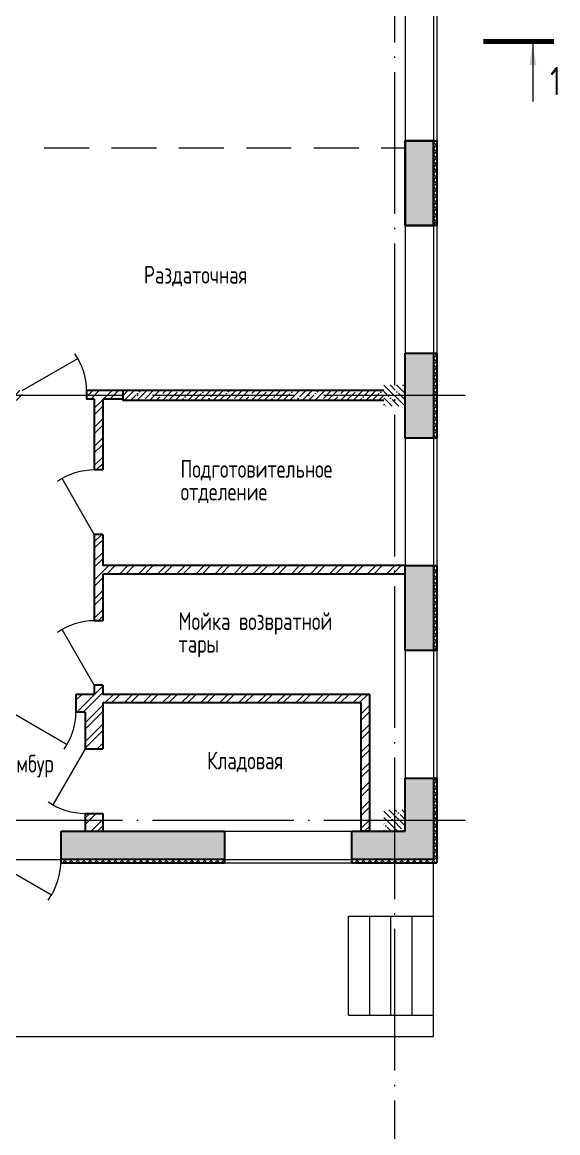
# Model space of a CAD drawing. Extents: x -965262 to 1142518, y -357520 to 71675.
# Drawn here: x -787181 to -779614, y -345657 to -329974 of the extents above; entities that cross this region are included whole.
import ezdxf

# ---------------------------------------------------------------- set-up
doc = ezdxf.new("R2010")
doc.units = 0
doc.header["$LTSCALE"] = 10
doc.linetypes.add('DOTE', pattern=[2.42, 2, -0.2, 0.02, -0.2])
doc.linetypes.add('невидимая', pattern=[9.525, 6.35, -3.175])
doc.layers.get('0').update_dxf_attribs({"linetype": 'CONTINUOUS', "lineweight": 30})
doc.layers.add('DOTE', color=7, linetype='DOTE', lineweight=9)
doc.styles.add('GOST 2.304', font='isocpeur.ttf', dxfattribs={"width": 0.75, "height": 250})
pattern_1 = [(135, (-828203.91, -390981.476), (-44.90128, -44.90128), []), (225, (-828203.91, -390981.476), (44.90128, -44.90128), [])]
pattern_2 = [(135, (-828203.91, -390981.48), (-89.80256, -89.80256), []), (135, (-828203.91, -390891.67), (-89.80256, -89.80256), [158.75, -31.75, 0, -31.75])]

msp = doc.modelspace()

# ---------------------------------------------------------------- hatches: boundary and pattern name
at = {"lineweight": 15}
h = msp.add_hatch(dxfattribs=at)
h.set_pattern_fill('ANSI35', color=256, scale=40, style=0)
h.set_pattern_definition([(45, (-828203.9, -390981.48), (-179.6051, 179.6051), []), (45, (-828024.3, -390981.48), (-179.6051, 179.6051), [317.5, -63.5, 0, -63.5])])
h.paths.add_polyline_path([(-784322, -341397), (-784475.2, -341397), (-786632, -341402.4), (-786632, -341797), (-784322, -341797)])
h.paths.add_polyline_path([(-793462, -341797), (-794452, -341797), (-794452, -316697), (-793371.7, -316697), (-793371.7, -317097), (-794072, -317097), (-794072, -341397), (-793462, -341397)])
h.paths.add_polyline_path([(-792462, -341797), (-790322, -341797), (-790322, -341397), (-792462, -341397)])
h.paths.add_polyline_path([(-788522, -341802.4), (-787632, -341797), (-787632, -341397), (-788522, -341402.4)])
h.paths.add_polyline_path([(-782522, -341797), (-782522, -341397), (-781772, -341397), (-781772, -340647.2), (-781372, -340647.2), (-781372, -341796.6), (-782522, -341797)])
h.paths.add_polyline_path([(-781772, -338847), (-781372, -338847), (-781372, -337647), (-781772, -337647)])
h.paths.add_polyline_path([(-781772, -335847.2), (-781372, -335847.2), (-781372, -334647.2), (-781772, -334647.2)])
h.paths.add_polyline_path([(-781772, -332847.2), (-781372, -332847.2), (-781372, -331647.2), (-781772, -331647.2)])
h.paths.add_polyline_path([(-781772, -329847.2), (-781372, -329847.2), (-781372, -328647.2), (-781772, -328647.2)])
h.paths.add_polyline_path([(-781772, -326847), (-781372, -326847), (-781372, -325647), (-781772, -325647)])
h.paths.add_polyline_path([(-781772, -323847), (-781372, -323847), (-781372, -322647), (-781772, -322647)])
h.paths.add_polyline_path([(-781772, -320847), (-781372, -320847), (-781372, -319647), (-781772, -319647)])
h.paths.add_polyline_path([(-781772, -317847.2), (-781772, -317097), (-782522.8, -317097), (-782522, -316697), (-781372, -316697), (-781372, -317847), (-781772, -317847)])
h.paths.add_polyline_path([(-785522.8, -317097), (-784322.8, -317097), (-784322.8, -316697), (-785522.8, -316697)])
h.paths.add_polyline_path([(-792471.7, -317092.5), (-787322, -317092.5), (-787322, -316697), (-792471.7, -316697)])
h = msp.add_hatch(dxfattribs=at)
h.set_pattern_fill('ANSI32', color=256, scale=20, style=0)
h.set_pattern_definition([(45, (-1267480.36, -422871.15), (-134.70384, 134.70384), []), (45, (-1267390.56, -422871.15), (-134.70384, 134.70384), [])])
h.paths.add_polyline_path([(-781772, -339466.6), (-782272, -339466.6), (-782272, -339586.6), (-781772, -339586.6)])
h.paths.add_polyline_path([(-782272, -339586.6), (-782392, -339586.6), (-782392, -341397), (-782272, -341397)])
h.paths.add_polyline_path([(-792862, -322827), (-792872, -322827), (-792872, -322947), (-792862, -322947)], flags=16)
h.paths.add_polyline_path([(-792452, -323041.8), (-792572, -323041.8), (-792572, -323111.8), (-792452, -323111.8)], flags=17)
h.paths.add_polyline_path([(-789332, -325937), (-789377, -325937), (-789377, -325957), (-789332, -325957)], flags=16)
h.paths.add_polyline_path([(-789332, -325872), (-789377, -325872), (-789377, -325892), (-789332, -325892)], flags=17)
h.paths.add_polyline_path([(-789212, -326082), (-789332, -326082), (-789332, -326102), (-789212, -326102)], flags=17)
h.paths.add_polyline_path([(-789212, -323346), (-789332, -323346), (-789332, -323357), (-789212, -323357)], flags=17)
h.paths.add_polyline_path([(-786162, -335177), (-786271, -335177), (-786271, -335297), (-786162, -335297)])
h.paths.add_polyline_path([(-786042, -338426.6), (-786162, -338426.6), (-786162, -338556.6), (-786042, -338556.6)], flags=17)
h.paths.add_polyline_path([(-786042, -339336.6), (-786162, -339336.6), (-786162, -339466.6), (-786042, -339466.6)])
h.paths.add_polyline_path([(-787202, -339466.6), (-787332, -339466.6), (-787332, -339716.6), (-787202, -339716.6)], flags=17)
h.paths.add_polyline_path([(-786292, -339466.6), (-786422, -339466.6), (-786422, -339716.6), (-786292, -339716.6)])
h.paths.add_polyline_path([(-786042, -340237), (-786292, -340237), (-786292, -340487), (-786042, -340487)], flags=17)
h.paths.add_polyline_path([(-786042, -341147), (-786292, -341147), (-786292, -341397), (-786042, -341397)])
h.paths.add_polyline_path([(-792462, -338167), (-792582, -338167), (-792582, -338237), (-792462, -338237)], flags=17)
h.paths.add_polyline_path([(-787732, -341247), (-787772, -341247), (-787772, -341397), (-787732, -341397)], flags=17)
h.paths.add_polyline_path([(-787732, -341097), (-787772, -341097), (-787772, -341247), (-787732, -341247)], flags=17)
h.paths.add_polyline_path([(-785761.1, -335297), (-786042, -335297), (-786042, -335317), (-785761.1, -335317)], flags=17)
h.paths.add_polyline_path([(-785761.1, -335297), (-786042, -335297), (-786042, -335317), (-785761.1, -335317)], flags=17)
h.paths.add_polyline_path([(-785761.1, -335247), (-786162, -335247), (-786162, -335297), (-785761.1, -335297)])
h.paths.add_polyline_path([(-785761.1, -335177), (-786162, -335177), (-786162, -335247), (-785761.1, -335247)])
h.paths.add_polyline_path([(-786932.2, -328999), (-787052.2, -328999), (-787052.2, -329396.6), (-787772, -329396.6), (-787772, -329397), (-788072, -329397), (-788072, -329396.6), (-792072, -329396.6), (-792072, -333767), (-792781.5, -333767), (-792781.5, -333887), (-787982, -333887), (-787982, -335097), (-787862, -335097), (-787862, -333647), (-787862, -332857), (-787982, -332857), (-787982, -333767), (-791952, -333767), (-791952, -331946.6), (-787862, -331946.6), (-787862, -331226.6), (-787982, -331226.6), (-787982, -331826.6), (-791952, -331826.6), (-791952, -329516.6), (-787982, -329516.6), (-787982, -330316.6), (-787862, -330316.6), (-787862, -329516.6), (-786932.2, -329516.6)])
h.paths.add_polyline_path([(-793691.5, -333767), (-794072, -333767), (-794072, -333887), (-793691.5, -333887)])
h.paths.add_polyline_path([(-789237, -335187), (-790772, -335187), (-790772, -335307), (-789487, -335307), (-789487, -339756.6), (-789367, -339756.6), (-789367, -335307), (-789237, -335307)])
h.paths.add_polyline_path([(-790862, -336606.6), (-790982, -336606.6), (-790982, -336647), (-792582, -336647), (-792582, -338167), (-792462, -338167), (-792462, -336767), (-790982, -336767), (-790982, -339647), (-792462, -339647), (-792462, -339147), (-792582, -339147), (-792582, -339647), (-792862, -339647), (-792862, -339897), (-791072, -339897), (-791072, -341097), (-790862, -341097)])
h.paths.add_polyline_path([(-787202, -339466.6), (-787862, -339466.6), (-787862, -335397), (-787982, -335397), (-787982, -341097), (-787772, -341097), (-787772, -341397), (-787732, -341397), (-787732, -339716.6), (-787202, -339716.6)])
h.paths.add_polyline_path([(-788072, -335187), (-788227, -335187), (-788227, -335307), (-788072, -335307)])
h.paths.add_polyline_path([(-787071.1, -335177), (-787772, -335177), (-787772, -335317), (-787071.1, -335317)], flags=17)
h.paths.add_polyline_path([(-786042, -335317), (-786162, -335317), (-786162, -336296.6), (-786042, -336296.6)])
h.paths.add_polyline_path([(-782072, -335177), (-785761.1, -335177), (-785761.1, -335317), (-782072, -335317)], flags=17)
h.paths.add_polyline_path([(-781772, -337646.6), (-786042, -337646.6), (-786042, -337206.6), (-786162, -337206.6), (-786162, -337646.6), (-786162, -338556.6), (-786042, -338556.6), (-786042, -337766.6), (-781772, -337766.6)])
h.paths.add_polyline_path([(-781772, -339466.6), (-786162, -339466.6), (-786292, -339466.6), (-786292, -339716.6), (-786292, -340487), (-786042, -340487), (-786042, -339586.6), (-781772, -339586.6)])
h.paths.add_polyline_path([(-789212.2, -318302), (-789332.2, -318302), (-789332.2, -318557), (-789332, -322827), (-792872, -322827), (-792872, -322947), (-792572, -322947), (-792572, -323111.8), (-792452, -323111.8), (-792452, -322947), (-790952, -322947), (-790952, -323847), (-791697, -323847), (-791697, -323912), (-790952, -323912), (-790952, -324832), (-792452, -324832), (-792452, -323912), (-792407, -323912), (-792407, -323847), (-792452, -323847), (-792452, -323752), (-792572, -323752), (-792572, -325137), (-792572, -326052), (-792452, -326052), (-792452, -325937), (-792407, -325937), (-792407, -325872), (-792452, -325872), (-792452, -324952), (-790952, -324952), (-790952, -325872), (-791697, -325872), (-791697, -325937), (-790952, -325937), (-790952, -326857), (-792452, -326857), (-792452, -326762), (-792572, -326762), (-792572, -326977), (-792572, -327087), (-792572, -328136.6), (-792052, -328136.6), (-792052, -328016.6), (-792452, -328016.6), (-792452, -327087), (-792452, -326977), (-790952, -326977), (-790952, -328016.6), (-791106, -328016.6), (-791342, -328016.6), (-791342, -328136.6), (-790832, -328136.6), (-790832, -327096.6), (-790832, -326977), (-789212, -326977), (-788372.2, -326977), (-788372.2, -327936.6), (-788252.2, -327936.6), (-788252.2, -326977), (-788092.2, -326977), (-788092.2, -326857), (-789212, -326857), (-789212, -326792), (-789332, -326792), (-789332, -326857), (-790832, -326857), (-790832, -326637), (-790832, -325937), (-790087, -325937), (-790087, -325872), (-790832, -325872), (-790832, -324952), (-789332, -324952), (-789332, -325017), (-789332, -325892), (-789377, -325892), (-789377, -325957), (-789332, -325957), (-789332, -325992), (-789332, -326102), (-789212, -326102), (-789212, -325017), (-789212, -324267), (-789332, -324267), (-789332, -324832), (-790832, -324832), (-790832, -322947), (-789332, -322947), (-789332, -323346), (-789212, -323346), (-789212, -323297), (-788072, -323297), (-788072, -323177), (-789212.2, -323177)])
h.paths.add_polyline_path([(-782072, -323177), (-787772, -323177), (-787772, -323317), (-782072, -323317)], flags=17)
h.paths.add_polyline_path([(-786932.2, -323317), (-787052.2, -323317), (-787052.2, -324817), (-787052.2, -326856.6), (-787182.2, -326856.6), (-787182.2, -326976.6), (-787052.2, -326976.6), (-787052.2, -328089), (-786932.2, -328089)])
h.paths.add_polyline_path([(-789212.2, -317247), (-789332.2, -317247), (-789332.2, -317392), (-789212.2, -317392)])
h.paths.add_polyline_path([(-789212.2, -317097), (-789332.2, -317097), (-789332.2, -317247), (-789212.2, -317247)])
h.paths.add_polyline_path([(-794072, -339897), (-794072, -339647), (-793772, -339647), (-793772, -339897)])
h.paths.add_polyline_path([(-785761.1, -335317), (-785761.1, -335177), (-782072, -335177), (-782072, -335317)])
h.paths.add_polyline_path([(-787772, -335317), (-787772, -335177), (-787071.1, -335177), (-787071.1, -335317)])
h.paths.add_polyline_path([(-787772, -323317), (-787772, -323177), (-782072, -323177), (-782072, -323317)])
h = msp.add_hatch(dxfattribs=at)
h.set_pattern_fill('ANSI37', color=256, scale=20, angle=90, style=0)
h.set_pattern_definition(pattern_1)
h.paths.add_polyline_path([(-781322, -331647), (-781372, -331647), (-781372, -332847.2), (-781322, -332847.2)])
h = msp.add_hatch(dxfattribs=at)
h.set_pattern_fill('ANSI37', color=256, scale=20, angle=90, style=0)
h.set_pattern_definition(pattern_1)
h.paths.add_polyline_path([(-781322, -334647), (-781372, -334647), (-781372, -335847.2), (-781322, -335847.2)])
h = msp.add_hatch(dxfattribs=at)
h.set_pattern_fill('ANSI35', color=256, scale=20, angle=90, style=0)
h.set_pattern_definition(pattern_2)
h.paths.add_polyline_path([(-781922, -335097), (-782072, -335097), (-782072, -335247), (-781922, -335247)])
h.paths.add_polyline_path([(-781922, -335247), (-782072, -335247), (-782072, -335397), (-781922, -335397)])
h.paths.add_polyline_path([(-781772, -335247), (-781922, -335247), (-781922, -335397), (-781772, -335397)])
h.paths.add_polyline_path([(-781772, -335097), (-781922, -335097), (-781922, -335247), (-781772, -335247)])
h = msp.add_hatch(dxfattribs=at)
h.set_pattern_fill('ANSI35', color=256, scale=20)
h.set_pattern_definition([(45, (-787123.29, -335263.89), (-89.8026, 89.8026), []), (45, (-787033.49, -335263.89), (-89.8026, 89.8026), [158.75, -31.75, 0, -31.75])])
h.paths.add_polyline_path([(-787071.1, -335177), (-787181, -335177), (-787181, -335317), (-787071.1, -335317)], flags=17)
h.paths.add_polyline_path([(-787772, -335317), (-787772, -335177), (-787071.1, -335177), (-787071.1, -335317)])
h.paths.add_polyline_path([(-785761.1, -335317), (-785761.1, -335177), (-782072, -335177), (-782072, -335317)])
h = msp.add_hatch(dxfattribs=at)
h.set_pattern_fill('ANSI37', color=256, scale=20, angle=90, style=0)
h.set_pattern_definition(pattern_1)
h.paths.add_polyline_path([(-781322, -337647), (-781372, -337647), (-781372, -338847.2), (-781322, -338847.2)])
h = msp.add_hatch(dxfattribs=at)
h.set_pattern_fill('ANSI37', color=256, scale=20, angle=90, style=0)
h.set_pattern_definition(pattern_1)
h.paths.add_polyline_path([(-781322, -340647), (-781372, -340647), (-781372, -341797), (-782522, -341797), (-782522, -341847), (-781322, -341847)])
h = msp.add_hatch(dxfattribs=at)
h.set_pattern_fill('ANSI35', color=256, scale=20, angle=90, style=0)
h.set_pattern_definition(pattern_2)
h.paths.add_polyline_path([(-781922, -341097), (-782072, -341097), (-782072, -341247), (-781922, -341247)])
h.paths.add_polyline_path([(-781922, -341247), (-782072, -341247), (-782072, -341397), (-781922, -341397)])
h.paths.add_polyline_path([(-781772, -341247), (-781922, -341247), (-781922, -341397), (-781772, -341397)])
h.paths.add_polyline_path([(-781772, -341097), (-781922, -341097), (-781922, -341247), (-781772, -341247)])
h = msp.add_hatch(dxfattribs=at)
h.set_pattern_fill('ANSI37', color=256, scale=20, angle=90, style=0)
h.set_pattern_definition(pattern_1)
h.paths.add_polyline_path([(-784322, -341797), (-786632, -341797), (-786632, -341847), (-784322, -341847)])

# ---------------------------------------------------------------- linework, layer by layer
for p, q in [((-781772, -329847, 1808.5), (-781772, -331647, 1808.5)), ((-781372, -329847), (-781372, -331647)), ((-781322, -329846.8, 1808.5), (-781322, -331646.8, 1808.5)), ((-781772, -332847, 1808.5), (-781772, -334647, 1808.5)), ((-781372, -332847), (-781372, -334647)), ((-781322, -332846.8, 1808.5), (-781322, -334646.8, 1808.5)), ((-787181, -335177, -1451.3), (-786392.9, -334722, -1451.3)), ((-781772, -335847, 1808.5), (-781772, -337647, 1808.5)), ((-781372, -335847), (-781372, -337647)), ((-781322, -335846.8, 1808.5), (-781322, -337646.8, 1808.5)), ((-786162, -337206.6, -1451.3), (-786617, -336418.5, -1451.3)), ((-786162, -339336.6, -1451.3), (-786617, -338548.5, -1451.3)), ((-781772, -338847, 1808.5), (-781772, -340647, 1808.5)), ((-781372, -338847), (-781372, -340647)), ((-781322, -338846.8, 1808.5), (-781322, -340646.8, 1808.5)), ((-787332, -339716.6, -1451.3), (-786543.9, -340171.6, -1451.3)), ((-786292, -340237, -1451.3), (-786747, -341025.1, -1451.3)), ((-784322, -341397), (-782522, -341397)), ((-787632, -341797), (-786632, -341797)), ((-787632, -341797), (-786766, -342297)), ((-784322, -341797), (-782522, -341797)), ((-784322, -341847, 1808.5), (-782522, -341847, 1808.5)), ((-781372, -344297), (-781372, -341847, 2109.9)), ((-782572, -342597), (-781372, -342597)), ((-782572, -343997), (-782572, -342597)), ((-782272, -343997), (-782272, -342597)), ((-781972, -343997), (-781972, -342597)), ((-781672, -343997), (-781672, -342597)), ((-782572, -343997), (-781372, -343997)), ((-794542, -344297), (-781372, -344297))]:
    msp.add_line(p, q, dxfattribs=at)
at = {"lineweight": 15, "ltscale": 100}
msp.add_line((-779967.2, -330282, -1451.3), (-779967.2, -331092, -1451.3), dxfattribs=at)
at = {"extrusion": (0, 0, -1)}
for p, q in [((-781772, -332847.2), (-781772, -331647.2)), ((-781772, -331647.2), (-781322, -331647.2, 1808.5)), ((-781372, -331647.2), (-781372, -332847.2)), ((-781322, -332846.8, 1808.5), (-781772, -332847.2)), ((-781772, -335847.2), (-781772, -334647.2)), ((-781772, -334647.2), (-781322, -334647.2, 1808.5)), ((-781372, -334647.2), (-781372, -335847.2)), ((-781322, -335847.2, 1808.5), (-781772, -335847.2)), ((-781772, -337647.2), (-781322, -337646.8, 1808.5)), ((-781772, -338847.2), (-781772, -337647.2)), ((-781372, -337647.2), (-781372, -338847.2)), ((-781322, -338847.2, 1808.5), (-781772, -338847.2)), ((-781772, -340647.2), (-781322, -340647.2, 1808.5)), ((-781772, -341397), (-781772, -340647.2)), ((-781372, -340647.2), (-781372, -341797)), ((-786632, -341847, 1808.5), (-786632, -341397)), ((-786632, -341397), (-784322, -341397)), ((-784322, -341397), (-784322, -341847, 1808.5)), ((-782522, -341397), (-781772, -341397)), ((-782522, -341847, 1808.5), (-782522, -341397)), ((-784322, -341797), (-786632, -341797)), ((-781372, -341797), (-782522, -341797))]:
    msp.add_line(p, q, dxfattribs=at)
for p, q in [((-781372, -331647, 1808.5), (-781372, -332847, 1808.5)), ((-781322, -331647, 1808.5), (-781322, -332847, 1808.5)), ((-781372, -334647, 1808.5), (-781372, -335847, 1808.5)), ((-781322, -334647, 1808.5), (-781322, -335847, 1808.5)), ((-785761.1, -335177, -1451.3), (-786271, -335177, -1451.3)), ((-786271, -335177, -1451.3), (-786271, -335297, -1451.3)), ((-785761.1, -335177, -1451.3), (-785761.1, -335297, -1451.3)), ((-782072, -335177, -1451.3), (-785761.1, -335177, -1451.3)), ((-785761.1, -335177, -1451.3), (-785761.1, -335317, -1451.3)), ((-785761.1, -335177, -1451.3), (-785761.1, -335297, -1451.3)), ((-786162, -335297, -1451.3), (-786271, -335297, -1451.3)), ((-786162, -335297, -1451.3), (-786162, -336296.6, -1451.3)), ((-786042, -335297, -1451.3), (-786042, -336296.6, -1451.3)), ((-785761.1, -335297, -1451.3), (-786042, -335297, -1451.3)), ((-782072, -335317, -1451.3), (-785761.1, -335317, -1451.3)), ((-786042, -336296.6, -1451.3), (-786162, -336296.6, -1451.3)), ((-786042, -337206.6, -1451.3), (-786162, -337206.6, -1451.3)), ((-786162, -337206.6, -1451.3), (-786162, -337646.6, -1451.3)), ((-786042, -337206.6, -1451.3), (-786042, -337646.6, -1451.3)), ((-786162, -337646.6, -1451.3), (-786162, -338426.6, -1451.3)), ((-781772, -337646.6, -1451.3), (-786042, -337646.6, -1451.3)), ((-781772, -337766.6, -1451.3), (-786042, -337766.6, -1451.3)), ((-786042, -337766.6, -1451.3), (-786042, -338426.6, -1451.3)), ((-781772, -337766.6, -1451.3), (-781772, -337647.2)), ((-781372, -337647, 1808.5), (-781372, -338847, 1808.5)), ((-781322, -337647, 1808.5), (-781322, -338847, 1808.5)), ((-786042, -338426.6, -1451.3), (-786162, -338426.6, -1451.3)), ((-786162, -339336.6, -1451.3), (-786162, -339466.6, -1451.3)), ((-786042, -339336.6, -1451.3), (-786162, -339336.6, -1451.3)), ((-786042, -339336.6, -1451.3), (-786042, -339466.6, -1451.3)), ((-786162, -339466.6, -1451.3), (-786422, -339466.6, -1451.3)), ((-786422, -339466.6, -1451.3), (-786422, -339716.6, -1451.3)), ((-782272, -339466.6, -1451.3), (-786042, -339466.6, -1451.3)), ((-782272, -341397, 1808.5), (-782272, -339466.6, -1451.3)), ((-782392, -339586.6, -1451.3), (-786042, -339586.6, -1451.3)), ((-786042, -339586.6, -1451.3), (-786042, -340237, -1451.3)), ((-782392, -341397, 1808.5), (-782392, -339586.6, -1451.3)), ((-786292, -339716.6, -1451.3), (-786422, -339716.6, -1451.3)), ((-786292, -339716.6, -1451.3), (-786292, -340237, -1451.3)), ((-786292, -340237, -1451.3), (-786042, -340237, -1451.3)), ((-781372, -340647, 1808.5), (-781372, -341797, 1808.5)), ((-781322, -340647, 1808.5), (-781322, -341847, 1808.5)), ((-786292, -341147, -1451.3), (-786042, -341147, -1451.3)), ((-786292, -341147, -1451.3), (-786292, -341397, -1451.3)), ((-786042, -341147, -1451.3), (-786042, -341397, -1451.3)), ((-786292, -341397, -1451.3), (-786042, -341397, -1451.3)), ((-782272, -341397, 1808.5), (-782392, -341397, 1808.5)), ((-786632, -341847, 1808.5), (-784322, -341847, 1808.5)), ((-782522, -341847, 1808.5), (-781322, -341847, 1808.5)), ((-781372.4, -341797, 1808.5), (-781372, -341796.6, 1808.5))]:
    msp.add_line(p, q)
at = {"linetype": 'невидимая', "lineweight": 15, "ltscale": 10}
msp.add_line((-786872, -331747, -1451.3), (-781772, -331747, -1451.3), dxfattribs=at)
at = {"lineweight": 15, "ltscale": 100, "const_width": 70, "elevation": -1451.3}
msp.add_lwpolyline([(-779667.2, -330247), (-780667.2, -330247)], dxfattribs=at)
msp.add_lwpolyline([(-781772, -332847.2), (-781372, -332847.2), (-781372, -331647.2), (-781772, -331647.2)], close=True)
at = {"lineweight": 15}
for centre, radius, start, end in [((-787181, -335177, -1451.3), 910, 0, 35), ((-786162, -337206.6, -1451.3), 910, 90, 125), ((-786162, -339336.6, -1451.3), 910, 90, 125), ((-787332, -339716.6, -1451.3), 910, 325, 0), ((-786292, -340237, -1451.3), 910, 235, 270), ((-787632, -341797), 1000, 325, 0)]:
    msp.add_arc(centre, radius, start, end, dxfattribs=at)
at = {"lineweight": 15, "ltscale": 100}
msp.add_solid([(-779967.2, -330282, -1451.3), (-779916.9, -330582.5, -1451.3), (-780017.5, -330582.5, -1451.3)], dxfattribs=at)
at = {"layer": 'DOTE', "ltscale": 100, "extrusion": (0, -1, 0)}
msp.add_line((-781922, -316158.8, -1451.3), (-781922, -355782.3, -1451.3), dxfattribs=at)
at = {"layer": 'DOTE', "ltscale": 100}
for p, q in [((-780922, -335247, -1451.3), (-852807.2, -335247, -1451.3)), ((-780922, -341247, -1451.3), (-852807.2, -341247, -1451.3))]:
    msp.add_line(p, q, dxfattribs=at)

# ---------------------------------------------------------------- texts
at = {"lineweight": 15, "ltscale": 100, "style": 'GOST 2.304', "width": 0.75}
msp.add_text('1', height=400, dxfattribs=at).set_placement((-779721.6, -331004.4, -1451.3))
at = {"style": 'GOST 2.304', "width": 0.75}
for s, p in [('Раздаточная', (-785460.4, -333665.8, -1451.3)), ('Подготовительное', (-784943.6, -336407.4, -1451.3)), ('отделение', (-784943.6, -336727, -1451.3)), ('Мойка возвратной', (-784973, -338556.7, -1451.3)), ('тары', (-784973, -338876.3, -1451.3)), ('Кладовая', (-784568.7, -340525.4, -1451.3)), ('Тамбур', (-787528.8, -340569.8, -1451.3))]:
    msp.add_text(s, height=250, dxfattribs=at).set_placement(p)

doc.saveas('drawing.dxf')
